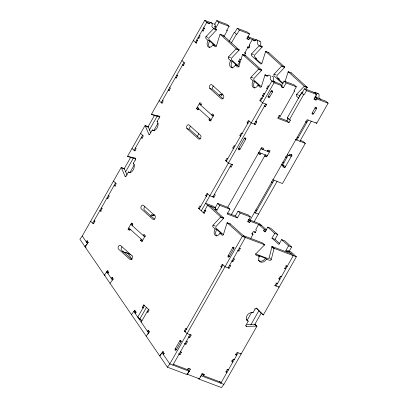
<?xml version="1.0" encoding="UTF-8"?>
<svg xmlns="http://www.w3.org/2000/svg" width="408" height="408" viewBox="0 0 408 408"><rect width="100%" height="100%" fill="white"/><g stroke="black" fill="none" stroke-linecap="round" stroke-linejoin="round"><path stroke-width="0.61" d="M291.236 253.735L271.993 246.468L269.204 257.616A1.413 1.061 -48 0 1 267.5 258.437L255.342 253.842M258.131 255.903A4.937 3.708 -48 0 1 258.335 255.52L265.475 258.213L266.516 259.151L269.576 260.304A1.413 1.061 -48 0 0 271.279 259.488L274.069 248.339L271.993 246.468M278.797 79.876A4.937 3.131 -69.3 0 1 279.215 79.009L277.022 77.005A1.413 0.898 -69.3 0 1 277.129 75.312L284.59 67.371A1.418 0.898 -69.3 0 0 284.764 67.136L268.739 52.581L265.679 51.423A1.413 0.898 -69.3 0 0 265.511 51.796L261.956 63.25A1.413 0.893 -69.3 0 1 260.579 63.832L251.573 55.728A1.413 0.893 -69.3 0 1 251.563 53.897L259.197 45.722L257.785 44.319A1.413 0.893 -69.3 0 1 257.509 43.335L257.754 42.116A2.82 1.79 -69.3 0 0 255.536 40.117L254.699 40.805A1.413 0.893 -69.3 0 1 253.868 40.79L252.404 39.479L249.212 45.099L249.905 45.727L248.533 48.134L247.61 47.303M268.132 75.985L265.072 74.827A1.418 0.898 -69.3 0 0 264.95 75.108L261.395 86.562A1.408 0.893 -69.3 0 1 260.156 87.241L257.938 85.277A4.937 3.131 -69.3 0 1 253.118 87.312A4.937 3.131 -69.3 0 1 253.088 80.912L251.007 79.04A1.413 0.893 -69.3 0 1 251.002 77.209L258.463 69.268A1.413 0.898 -69.3 0 0 258.687 68.947L261.747 70.105A1.413 0.898 -69.3 0 1 261.523 70.421L254.062 78.367A1.413 0.893 -69.3 0 0 254.072 80.192L261.278 86.68M285.024 81.702L288.186 71.686L291.246 72.838L307.27 87.394A1.397 0.887 -69.3 0 1 307.096 87.628L305.235 89.612M291.118 73.114L291.246 72.838M261.747 70.105L245.672 55.636L242.566 54.57A1.418 0.898 -69.3 0 0 242.444 54.85L238.889 66.305A1.413 0.898 -69.3 0 1 237.645 66.978L235.431 65.015A4.937 3.131 -69.3 0 1 230.607 67.05A4.937 3.131 -69.3 0 1 230.581 60.649L228.5 58.778A1.413 0.893 -69.3 0 1 228.495 56.952L235.957 49.006A1.423 0.903 -69.3 0 0 236.13 48.776L220.106 34.221A1.403 0.893 -69.3 0 0 219.938 34.588L216.378 46.048A1.408 0.893 -69.3 0 1 215.138 46.721L212.925 44.758A4.937 3.131 -69.3 0 1 208.1 46.793A4.937 3.131 -69.3 0 1 208.075 40.392L205.994 38.52A1.413 0.893 -69.3 0 1 205.989 36.689L213.45 28.749A1.408 0.893 -69.3 0 0 213.675 28.427L216.735 29.585A1.408 0.893 -69.3 0 1 216.51 29.906L209.049 37.847A1.413 0.893 -69.3 0 0 209.054 39.673L216.26 46.16M245.672 55.636L245.626 55.723A1.418 0.898 -69.3 0 0 245.504 56.003M187.971 369.48L189.195 371.265L186.808 374.503L167.423 367.185L79.881 239.246L82.268 236.008L121.191 167.499L124.251 168.652A1.408 0.893 -69.3 0 1 124.42 168.881L127.092 175.052M121.186 167.499A1.408 0.893 -69.3 0 1 121.36 167.729L125.006 176.139A1.413 0.893 -69.3 0 0 126.383 175.557L128.438 171.941A4.937 3.131 -69.3 0 0 133.258 169.906A4.937 3.131 -69.3 0 0 133.232 163.506L135.283 159.89A1.413 0.893 -69.3 0 0 135.278 158.064L127.77 156.437A1.413 0.893 -69.3 0 1 127.546 156.31L145.029 125.537L148.089 126.689A1.408 0.893 -69.3 0 1 148.257 126.919L150.69 132.529M212.746 23.419L204.75 20.4L151.383 114.347A1.413 0.893 -69.3 0 0 151.608 114.475L154.443 115.5A1.413 0.893 -69.3 0 0 154.673 115.632L159.865 116.754M115.541 182.968L92.718 223.14L93.886 223.584M142.642 135.262L134.084 150.328L135.252 150.766M184.008 62.444L161.186 102.617L162.353 103.061M124.088 168.938L130.601 157.478A1.413 0.893 -69.3 0 0 130.83 157.595L135.451 158.595M147.783 127.225L154.601 115.224M101.113 211.303L100.603 211.109L101.969 208.702L101.281 208.075L102.301 208.463M115.377 186.196L114.867 186.002L116.234 183.59L113.465 181.096M196.62 43.177L196.11 42.983L197.482 40.571L196.789 39.948L197.809 40.331M203.47 31.12L202.96 30.931L204.326 28.519L203.638 27.897L204.148 28.086M125.547 171.895L133.299 158.258M149.241 130.188L157.299 116.005M151.608 114.475L159.115 116.102A1.413 0.893 -69.3 0 1 159.12 117.927L157.07 121.543A4.937 3.131 -69.3 0 1 157.095 127.944A4.937 3.131 -69.3 0 1 152.276 129.979L150.221 133.595A1.413 0.893 -69.3 0 1 148.844 134.176L145.197 125.766A1.408 0.893 -69.3 0 0 145.029 125.537M128.438 171.941L129.968 172.523L134.462 164.613M152.276 129.979L153.806 130.56L157.998 123.175M214.71 24.322L216.842 20.573L227.042 24.424L229.123 26.296L227.067 29.912A0.704 0.53 -48 0 0 227.236 30.707L223.824 36.71M214.649 26.688L216.179 27.265L218.917 22.445L216.842 20.573M229.066 41.58L234.34 32.303A0.704 0.53 -48 0 0 235.192 31.89L237.247 28.274L247.452 32.13L249.528 34.002L246.789 38.821L248.829 39.591L249.512 38.388L247.784 36.827M231.458 42.906L236.421 34.175A0.704 0.53 -48 0 0 237.272 33.762L239.323 30.146L237.247 28.274M130.126 229.184L129.443 230.393L128.056 229.143L131.478 223.12L132.498 223.502M198.594 108.666L197.911 109.869L196.523 108.62L199.946 102.597L201.333 103.841L200.649 105.05M132.182 225.568L132.865 224.364L131.478 223.12M150.715 216.301L151.541 214.853L153.581 215.623L154.035 214.822M219.183 95.778L220.004 94.33L222.044 95.1L221.213 94.355M239.629 58.869L239.975 59.18L238.604 61.588L239.624 61.975L237.767 65.244M197.334 136.42L198.885 133.691M154.076 214.414L153.25 215.863L151.868 214.613M222.539 93.896L221.717 95.339L220.794 94.508M244.586 55.085L245.682 53.157L244.759 52.326M145.309 236.319L143.264 235.549L143.953 234.345L145.335 235.589L141.913 241.618L140.525 240.368L141.214 239.165M213.772 115.796L211.732 115.025L212.415 113.822L213.802 115.071L210.38 121.094L208.993 119.85L209.676 118.641M143.468 308.173L142.264 307.357L143.636 304.949L144.146 305.138M205.255 210.477L204.745 210.283L205.433 210.905L204.066 213.318L198.523 208.33L199.894 205.918L200.583 206.54M206.407 196.299L205.714 195.672L207.08 193.264L209.855 195.758L213.935 197.299L215.302 194.886L214.282 194.504M230.087 166.683L231.106 167.066L232.478 164.659L228.393 163.118L225.624 160.619L226.996 158.212L227.684 158.834M233.504 148.589L232.815 147.966L234.182 145.554L234.875 146.181M240.582 136.134L239.889 135.512L241.256 133.1L242.276 133.487M247.768 123.481L247.075 122.859L248.446 120.447L251.216 122.941L255.301 124.481L256.668 122.074L255.801 121.293M264.323 106.422L265.343 106.804L266.71 104.397L262.63 102.857L259.855 100.358L261.227 97.951L262.247 98.333M263.175 96.364L262.482 95.742L263.849 93.33L264.364 93.524M267.403 88.939L266.705 88.306L268.071 85.899L268.581 86.088M144.33 305.572L137.766 317.123L141.923 320.861M199.216 208.952L207.774 193.887M226.318 161.247L249.14 121.069M260.549 100.985L271.963 80.896L279.954 83.915L282.03 85.787L281.347 86.991L283.387 87.761L286.125 82.941L284.05 81.07L281.311 85.889M146.406 307.443L139.847 318.995L141 319.428M201.292 210.824L274.038 82.768L270.499 79.58A1.413 0.893 -69.3 0 1 270.305 78.188A2.82 1.79 -69.3 0 0 269.907 75.409A2.82 1.79 -69.3 0 0 267.689 75.837A1.413 0.893 -69.3 0 1 266.582 76.051L265.118 74.741M238.486 148.629L244.188 138.587A1.056 0.796 -48 0 1 245.468 137.97A1.056 0.796 -48 0 1 245.718 139.164L240.016 149.206A1.056 0.796 -48 0 1 238.736 149.823A1.056 0.796 -48 0 1 238.486 148.629L240.016 149.206L239.323 148.583M268.153 96.4L271.004 91.382A1.056 0.796 -48 0 1 272.284 90.765A1.056 0.796 -48 0 1 272.534 91.958L269.683 96.982A1.056 0.796 -48 0 1 268.403 97.594A1.056 0.796 -48 0 1 268.153 96.4L269.683 96.982M141.199 322.136L148.486 309.315M212.915 196.911L231.458 164.271M254.281 124.098L265.69 104.009M215.225 207.749L217.663 203.464L227.863 207.315L229.944 209.187L227.205 214.006L237.405 217.857L240.144 213.037L238.068 211.166L235.329 215.99L237.405 217.857M223.309 234.656L216.102 228.169A1.413 0.893 -69.3 0 1 216.092 226.338L223.553 218.397A1.408 0.893 -69.3 0 0 223.778 218.081L220.718 216.923L205.576 203.291L213.568 206.31L215.643 208.177L214.96 209.386L217 210.156L219.739 205.331L217.663 203.464M278.812 115.617L279.159 115.928L277.792 118.335L289.017 122.573L290.384 120.166L290.037 119.85M227.69 207.279L261.594 147.594L263.634 148.364L262.951 149.573L261.283 148.073M284.05 81.07L294.25 84.92L296.33 86.792L294.275 90.408A0.704 0.53 -48 0 0 294.443 91.203L280.179 116.311L279.159 115.928M258.167 153.622L260.212 154.392L260.896 153.184M231.321 214.695L265.317 154.856M267.368 151.24L268.056 150.032L270.096 150.807L266.674 156.83L264.629 156.06M290.384 120.166L289.364 119.779L287.283 117.907L301.548 92.8A0.704 0.53 -48 0 0 302.399 92.386L304.455 88.776L314.66 92.626L316.736 94.498L313.997 99.317L316.037 100.088L316.725 98.884L314.645 97.012L326.038 101.312L328.119 103.183L316.705 123.272L307.183 119.677L249.824 220.651M289.017 122.573L286.936 120.702L288.303 118.294L287.283 117.907M289.364 119.779L303.629 94.671A0.704 0.53 -48 0 0 304.48 94.258L306.535 90.642L304.455 88.776M188.761 337.13L189.781 337.513L191.148 335.106L187.068 333.565L184.299 331.067L185.666 328.659L186.175 328.853M221.585 267.271L220.896 266.648L222.263 264.236L222.773 264.43M184.987 331.694L222.957 264.858M238.068 211.166L248.273 215.021L250.349 216.888L247.61 221.712L249.65 222.482L250.339 221.274L248.671 219.779M176.246 349.855L180.821 341.792L179.78 340.858L175.205 348.916A1.056 0.673 -69.3 0 0 175.21 350.288A1.056 0.673 -69.3 0 0 176.241 349.855L175.216 348.891L176.241 349.279M229.204 256.627L233.769 248.594A1.056 0.673 -69.3 0 0 233.759 247.222A1.056 0.673 -69.3 0 0 232.728 247.656L228.164 255.694A1.056 0.673 -69.3 0 0 228.169 257.065A1.056 0.673 -69.3 0 0 229.204 256.627L228.164 255.694L229.332 256.132M273.972 180.321L255.428 212.966L254.505 212.135M288.237 155.213L282.53 165.255L281.607 164.424M308.203 120.059L296.795 140.148L295.866 139.317M312.197 113.031L315.053 108.008A1.056 0.796 -48 0 1 316.327 107.396A1.056 0.796 -48 0 1 316.582 108.584L313.726 113.608A1.056 0.796 -48 0 1 312.452 114.225A1.056 0.796 -48 0 1 312.197 113.031L313.726 113.608L313.211 113.144M220.718 216.923A1.408 0.893 -69.3 0 1 220.493 217.24L213.032 225.185A1.413 0.893 -69.3 0 0 213.042 227.011L215.118 228.883A4.937 3.131 -69.3 0 0 215.149 235.283A4.937 3.131 -69.3 0 0 219.968 233.249L222.187 235.212A1.413 0.898 -69.3 0 0 223.426 234.539L226.986 223.084A1.408 0.893 -69.3 0 1 227.149 222.712L242.296 236.344L169.81 363.946L167.423 367.185M283.55 165.643L282.866 166.846L284.906 167.617L291.98 155.162L291.149 154.413M289.257 155.601L289.94 154.392L291.98 155.162M254.209 221.651L277.032 181.478M299.855 141.306L311.263 121.217M172.87 365.104L190.128 334.718M228.097 267.888L245.356 237.502L230.214 223.87L227.149 222.712M178.99 354.333L180.01 354.715L181.376 352.303L181.03 351.992M184.574 343.572L185.941 344.27L187.313 341.858L186.619 341.236M222.263 264.236L225.032 266.73L229.118 268.27L230.484 265.863L230.138 265.547M231.933 261.13L232.953 261.513L234.325 259.106L233.631 258.483M237.869 250.685L238.889 251.068L240.256 248.661L239.909 248.35M250.823 238.236L253.021 234.365L251.772 233.243M300.242 140.362L303.215 141.489L305.296 143.356L282.474 183.534L272.605 179.627M279.638 243.52L275.017 239.358L277.756 234.539L270.83 228.302L267.765 227.149L265.027 231.968L263.645 230.719L264.328 229.515L258.667 224.42L255.76 229.546L256.454 230.168L255.082 232.58L254.159 231.744M173.324 364.298L187.609 369.694L188.292 368.49L187.945 368.174M201.894 373.442L202.24 373.754L199.369 378.803L187.466 374.309L190.337 369.26L189.644 368.633M289.18 251.297L291.613 247.013L284.687 240.776L281.627 239.618L278.888 244.443L271.957 238.206L274.696 233.381L267.765 227.149M221.279 382.403L203.597 375.727L204.281 374.524L203.587 373.901M198.104 378.104L198.711 378.996L221.503 387.6L223.885 384.367L256.953 326.155A1.413 1.061 -48 0 0 256.632 326.099L246.493 326.39A1.413 1.061 -48 0 1 246.157 324.804L248.212 321.188A4.937 3.708 -48 0 1 247.034 315.619A4.937 3.708 -48 0 1 253.001 312.747L255.056 309.131A1.413 1.061 -48 0 1 256.76 308.315L263.043 314.808A1.413 1.061 -48 0 0 263.308 314.971L296.371 256.76L290.945 251.874L287.885 250.721L287.201 251.925L285.814 250.68L288.553 245.856L281.627 239.618M248.212 321.188L247.171 320.249L251.695 312.283M250.9 324.732L258.764 310.891M226.945 369.327L227.292 369.638L225.925 372.05L226.945 372.438L225.904 371.499M278.695 286.773L279.113 287.145L275.033 285.605L276.4 283.193L276.053 282.882M285.304 268.321L285.824 268.79L284.804 268.403L286.171 265.996L285.824 265.679M238.083 352.823L220.825 383.209L219.438 381.179M254.592 324.783L261.197 313.155M220.106 34.221L223.166 35.374L239.19 49.929A1.423 0.903 -69.3 0 1 239.017 50.164L231.555 58.104A1.413 0.893 -69.3 0 0 231.566 59.935L239.221 66.825M259.207 41.024A2.82 1.79 -69.3 0 1 260.651 44.084A1.413 0.893 -69.3 0 0 260.85 45.477L262.257 46.879L254.623 55.055A1.408 0.893 -69.3 0 0 254.516 56.748L256.709 58.752L255.179 58.176L260.029 62.541L261.559 63.118M265.679 51.423L281.704 65.979A1.418 0.898 -69.3 0 1 281.53 66.213L274.069 74.154A1.413 0.893 -69.3 0 0 274.079 75.985L282.632 83.686M288.186 71.686L304.21 86.241A1.397 0.887 -69.3 0 1 304.036 86.471L296.575 94.416A1.413 0.893 -69.3 0 0 296.585 96.242L298.835 98.272M87.582 240.985L87.072 240.791L86.277 241.873L88.322 242.643M86.17 247.187L85.022 246.753L86.929 244.168M85.022 246.753L88.199 242.439L87.072 240.791M108.079 270.938L107.569 270.749L104.392 275.063L105.157 275.349M106.177 272.636L106.774 271.825L108.523 272.488M107.901 273.472L108.696 272.396L107.569 270.749M112.588 277.527L112.078 277.333L111.282 278.414L113.322 279.184M110.022 283.295L113.205 278.98L112.078 277.333M131.463 314.629L134.64 310.315L135.15 310.508M134.64 310.315L135.767 311.962L134.971 313.038L135.481 313.232M148.747 330.378L148.237 330.184L147.441 331.26L149.481 332.03M147.773 333.989L148.568 332.908L133.844 311.391L136.18 312.273M146.186 336.146L149.364 331.832L148.237 330.184M161.293 353.746L159.706 355.904L162.884 351.589L163.394 351.783M163.215 354.312L164.011 353.236L162.884 351.589M200.206 376.972L201.098 375.758L223.885 384.367M302.996 91.999L299.635 95.569A1.413 0.893 -69.3 0 0 299.375 96.864M243.28 235.63L262.522 242.893L264.598 244.764A1.408 1.056 -48 0 1 264.358 245.096L255.979 253.71A1.413 1.061 -48 0 0 256.311 255.296L259.376 256.454A4.937 3.708 -48 0 0 260.549 262.023A4.937 3.708 -48 0 0 266.516 259.151M246.947 324.447L254.551 324.227A1.413 1.061 -48 0 1 254.873 324.284L256.953 326.155M218.917 22.445L229.123 26.296M239.323 30.146L249.528 34.002M248.008 36.73L258.83 40.815L259.524 41.438M209.891 23.424L206.831 22.272L195.422 42.361L196.585 42.799M249.512 38.388L255.469 40.632M259.248 45.635L262.308 46.793M213.96 28.942L216.51 29.906M259.534 46.145L262.084 47.109M249.212 45.099L249.721 45.293M204.326 28.519L204.836 28.713M220.447 34.782L220.958 34.976M265.511 51.796L266.021 51.989M203.026 30.59L202.261 30.299L202.96 30.931M205.989 36.689L208.029 37.46M251.563 53.897L253.603 54.667M236.181 48.69L239.241 49.842M281.755 65.897L284.815 67.05M236.467 49.2L239.017 50.164M282.04 66.407L284.59 67.371M208.075 40.392L209.605 40.968L214.455 45.334L212.925 44.758M199.063 38.123L198.043 37.74L198.737 38.362L200.109 35.95L199.405 35.323M243.617 54.942L244.642 55.33M288.533 72.247L289.043 72.44M239.975 59.18L241.164 59.629M228.495 56.952L230.535 57.722M274.069 74.154L276.109 74.924M304.261 86.154L307.321 87.312M258.973 69.457L261.523 70.421M304.546 86.664L307.096 87.628M315.012 92.351L318.077 93.508M230.581 60.649L232.111 61.225L236.961 65.591L235.431 65.015M279.215 79.009L277.685 78.433L282.535 82.799L283.3 83.089M286.125 82.941L296.33 86.792M306.535 90.642L316.736 94.498M264.95 75.108L266.48 75.689M274.038 82.768L282.03 85.787M316.725 98.884L328.119 103.183M251.002 77.209L253.042 77.979M296.575 94.416L298.615 95.186M253.088 80.912L254.618 81.488L259.468 85.853L257.938 85.277M266.705 88.306L267.725 88.694M271.004 91.382L272.534 91.958L271.152 90.709M315.053 108.008L316.582 108.584L315.027 107.187M183.661 65.239L182.641 64.857L183.335 65.479L184.702 63.067L181.932 60.573M262.482 95.742L263.502 96.125M259.855 100.358L260.875 100.745M305.816 122.084L306.836 122.471L305.663 121.421M177.842 75.485L176.822 75.097L177.511 75.725L176.144 78.132L175.45 77.51L176.47 77.897M209.773 88.368L221.32 98.761A2.117 1.341 -69.3 0 0 223.385 97.889A2.117 1.341 -69.3 0 0 223.375 95.146L211.829 84.752A2.117 1.341 -69.3 0 0 209.763 85.624L209.59 85.971A2.117 1.341 -69.3 0 0 209.773 88.368L211.813 89.138M278.077 117.356L286.936 120.702M255.648 121.686L256.668 122.074M297.141 137.353L298.161 137.736L297.641 137.272M169.397 90.352L168.376 89.964L169.07 90.586L170.437 88.179L169.743 87.552M305.296 143.356L295.428 139.449M201.593 104.683L199.262 103.8L213.119 116.275M247.075 122.859L248.1 123.242M198.375 107.855L197.207 107.416L211.064 119.891M196.523 108.62L198.563 109.39M208.993 119.85L211.033 120.62M239.889 135.512L240.909 135.9M244.188 138.587L245.718 139.164L244.336 137.914M287.212 154.826L291.297 156.371L289.445 154.703M285.845 157.238L286.865 157.626L285.62 156.499M260.901 148.798L269.402 152.006L267.556 150.343M258.845 152.414L267.347 155.621M282.877 162.46L283.897 162.848L283.065 162.098M159.497 116.244L159.88 116.387M159.12 117.927L159.502 118.07M186.951 128.54L198.497 138.939A2.117 1.341 -69.3 0 0 200.563 138.067A2.117 1.341 -69.3 0 0 200.552 135.323L189.006 124.93A2.117 1.341 -69.3 0 0 186.941 125.802L186.767 126.143A2.117 1.341 -69.3 0 0 186.951 128.54L188.991 129.316M281.51 164.873L285.59 166.413M232.815 147.966L233.835 148.354M157.07 121.543L157.452 121.686M145.962 126.052L148.257 126.919M225.624 160.619L226.644 161.007M148.844 134.176L149.609 134.467M271.58 182.345L272.6 182.733L271.356 181.611M142.295 138.057L141.275 137.669L141.969 138.297L143.335 135.884L140.566 133.391M127.546 156.31L130.606 157.468M135.283 159.89L135.665 160.038M133.232 163.506L133.615 163.649M255.775 210.166L256.795 210.554L255.964 209.804M254.408 212.578L258.488 214.118M205.714 195.672L206.734 196.059M122.125 168.014L124.42 168.881M219.739 205.331L229.944 209.187M240.144 213.037L250.349 216.888M248.829 219.621L259.651 223.706L266.444 229.821M215.643 208.177L207.652 205.163L203.373 212.696L204.541 213.134M250.339 221.274L261.732 225.578M227.394 212.991L235.329 215.99M125.006 176.139L126.077 176.547M264.328 229.515L266.368 230.285M274.696 233.381L277.756 234.539M263.645 230.719L265.685 231.489M205.433 210.905L205.943 211.099M198.523 208.33L199.543 208.712M221.003 217.433L223.553 218.397M271.957 238.206L275.017 239.358M255.704 232.448L253.368 231.571L252.001 233.978L253.021 234.365M288.553 245.856L291.613 247.013M227.496 223.278L229.026 223.854M115.194 185.762L114.174 185.38L114.867 186.002M285.814 250.68L287.854 251.45M213.032 225.185L215.072 225.956M242.296 236.344L264.598 244.764M274.069 248.339L296.371 256.76M215.118 228.883L216.648 229.459L221.498 233.825L219.968 233.249M109.375 196.008L108.355 195.621L109.048 196.248L107.676 198.655L106.983 198.033L108.003 198.416M239.236 248.273L240.256 248.661M286.171 265.996L287.191 266.378L286.498 265.756M233.896 248.1L232.728 247.656L233.769 248.594M233.305 258.718L234.325 259.106M101.056 210.921L99.909 210.487L100.603 211.109M132.544 224.981L130.795 224.324L144.651 236.798M229.464 265.475L230.484 265.863M276.4 283.193L277.42 283.58L277.073 283.269M128.056 229.143L130.096 229.913M220.896 266.648L221.916 267.031M95.11 221.116L94.09 220.733L94.784 221.355L93.412 223.768L90.642 221.269M140.525 240.368L142.571 241.138M125.521 252.338L128.367 253.414M122.12 251.369L130.285 254.449M142.264 307.357L143.285 307.744M148.135 312.11L147.115 311.722L147.808 312.35L149.18 309.937L143.636 304.949M186.869 329.475L185.666 328.659M135.767 311.962L136.277 312.151M184.299 331.067L185.319 331.454M187.313 341.858L185.946 341.165M181.529 341.522L179.78 340.858A1.056 0.673 -69.3 0 1 180.8 340.445A1.056 0.673 -69.3 0 1 180.805 341.817M180.356 351.92L181.376 352.303M227.292 369.638L228.312 370.025L227.623 369.403M164.419 353.547L162.088 352.665L169.81 363.946L189.195 371.265M188.292 368.49L190.337 369.26M202.24 373.754L204.281 374.524M320.596 99.256L319.138 97.946A1.413 0.893 -69.3 0 1 318.939 96.553A2.82 1.79 -69.3 0 0 317.495 93.493M317.536 98.104L316.072 96.788A1.413 0.893 -69.3 0 1 315.797 95.803M247.1 38.031L248.829 39.591M314.308 98.527L316.037 100.088M234.34 32.303L236.421 34.175M301.548 92.8L303.629 94.671M247.681 46.568L248.977 47.736M226.542 30.085L227.236 30.707M294.097 90.892L294.443 91.203M214.878 26.097L216.179 27.265M281.658 86.2L283.387 87.761M216.735 29.585L215.271 28.269A1.413 0.893 -69.3 0 1 215.077 26.877A2.82 1.79 -69.3 0 0 213.629 23.817M275.023 82.054L273.559 80.738A1.413 0.893 -69.3 0 1 273.365 79.346A2.82 1.79 -69.3 0 0 271.917 76.286M204.75 20.4L208.294 23.588A1.408 0.893 -69.3 0 0 209.401 23.373A2.82 1.79 -69.3 0 1 211.619 22.94A2.82 1.79 -69.3 0 1 212.017 25.724A1.413 0.893 -69.3 0 0 212.211 27.117L213.675 28.427M242.612 54.478L258.687 68.947M315.874 122.522L316.705 123.272M268.071 85.899L268.765 86.522M238.379 60.853L239.624 61.975M263.849 93.33L264.552 93.957M261.227 97.951L261.921 98.573M279.317 115.53L280.179 116.311M266.363 104.086L266.71 104.397M193.341 40.489L196.11 42.983M264.129 105.713L265.343 106.804M254.434 123.706L255.301 124.481M223.145 98.807L212.833 89.525A2.117 1.341 -69.3 0 1 212.456 87.756A2.117 1.341 -69.3 0 1 213.552 85.945M281.887 164.144L282.719 164.893M282.826 165.745L284.906 167.617M241.256 133.1L241.949 133.727M265.011 155.336L266.674 156.83M258.544 152.893L260.212 154.392M162.557 100.21L163.251 100.832L161.879 103.244L159.11 100.751M232.132 164.347L232.478 164.659M200.323 138.98L190.011 129.698A2.117 1.341 -69.3 0 1 189.638 127.928A2.117 1.341 -69.3 0 1 190.73 126.118M230.239 166.286L231.106 167.066M287.885 250.721L293.311 255.607L276.053 285.993L275.13 285.161M247.988 220.983L249.65 222.482M271.84 246.83L273.569 248.39M212.685 196.177L213.935 197.299M264.012 244.785L264.358 245.096M284.458 268.092L284.804 268.403M215.337 208.656L217 210.156M269.55 257.927L271.284 259.488M210.712 206.315L223.778 218.076M258.335 255.52L259.376 256.454M280.74 276.359L281.26 276.823L280.24 276.44L278.868 278.848L279.888 279.235L278.853 278.297M135.456 147.915L136.15 148.537L134.778 150.95L132.008 148.456M238.022 250.293L238.889 251.068M274.686 285.294L275.033 285.605M231.912 260.579L232.953 261.513M228.251 267.49L229.118 268.27M263.308 314.971L261.227 313.099A1.413 1.061 -48 0 1 260.967 312.936L256.255 308.065M254.709 308.82L255.056 309.131M154.581 219.244L144.366 210.049A2.117 1.341 -69.3 0 1 144.804 206.703M252.481 312.283L253.001 312.747M254.551 324.227L256.285 325.783M245.626 325.615L246.493 326.39M128.739 227.939L142.596 240.414M240.73 353.603L241.148 353.981L237.063 352.441L235.696 354.848L236.716 355.235L235.416 354.062M131.759 259.417L121.543 250.221A2.117 1.341 -69.3 0 1 121.982 246.876M233.901 359.27L234.248 359.581L233.228 359.193L231.856 361.605L232.876 361.988L231.841 361.055M190.801 334.795L191.148 335.106M188.741 336.58L189.781 337.513M184.906 343.337L185.941 344.27M201.863 374.167L203.597 375.727M178.709 353.547L180.01 354.715M198.849 378.333L199.369 378.803M187.262 369.383L187.609 369.694M186.946 373.84L187.466 374.309M127.842 253.215L132.07 259.396M82.268 236.008L87.404 243.52M106.774 271.825L112.409 280.061M249.512 47.364A1.056 0.796 -48 0 0 248.788 46.854A1.056 0.796 -48 0 0 247.84 47.512L244.989 52.535A1.056 0.796 -48 0 0 245.56 53.769M268.612 52.856A1.413 0.898 -69.3 0 1 268.739 52.581M313.823 92.585A2.82 1.79 -69.3 0 1 316.042 94.585M265.475 258.213A4.937 3.708 -48 0 1 258.901 260.768M258.621 260.549A4.937 3.708 -48 0 1 258.361 260.294M247.171 320.249A4.937 3.708 -48 0 1 246.279 319.719M232.035 360.305A1.056 0.673 -69.3 0 1 231.984 360.697M154.239 130.861A4.937 3.131 -69.3 0 1 153.806 130.56M130.402 172.824A4.937 3.131 -69.3 0 1 129.968 172.523M222.998 35.746A1.403 0.893 -69.3 0 1 223.166 35.374M209.839 47.537A4.937 3.131 -69.3 0 1 209.605 40.968M254.857 88.052A4.937 3.131 -69.3 0 1 254.618 81.488M232.81 68.034A4.937 3.131 -69.3 0 1 232.111 61.225M230.046 224.237A1.408 0.893 -69.3 0 1 230.214 223.87M216.908 236.043A4.937 3.131 -69.3 0 1 216.648 229.464M154.907 215.669L143.361 205.275A2.117 1.341 -69.3 0 0 141.296 206.147A2.117 1.341 -69.3 0 0 141.306 208.891L152.852 219.285A2.117 1.341 -69.3 0 0 154.923 218.413A2.117 1.341 -69.3 0 0 154.907 215.669M132.085 255.847L120.538 245.448A2.117 1.341 -69.3 0 0 118.473 246.32A2.117 1.341 -69.3 0 0 118.483 249.064L130.035 259.457A2.117 1.341 -69.3 0 0 132.1 258.585A2.117 1.341 -69.3 0 0 132.085 255.847"/></g></svg>
